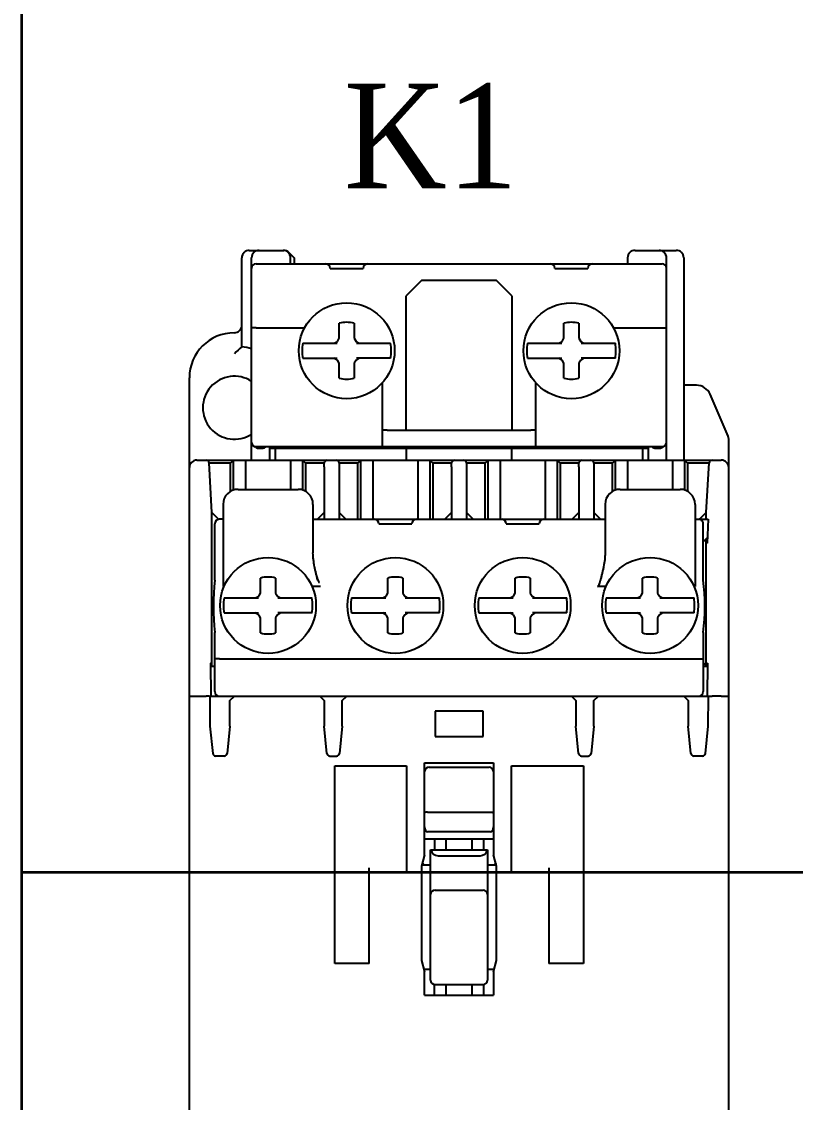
# Model space of a CAD drawing. Header units: millimetres. Extents: x 0 to 19090, y 0 to 12100.
# Drawn here: x 16945.1 to 16996.7, y 10679.5 to 10751.6 of the extents above; entities that cross this region are included whole.
import ezdxf

# ---------------------------------------------------------------- set-up
doc = ezdxf.new("R2010")
doc.units = ezdxf.units.MM
doc.header["$MEASUREMENT"] = 0
doc.layers.add('mang', color=4, linetype='Continuous')
doc.layers.add('NetDam', color=7, linetype='Continuous', lineweight=35)
doc.styles.add('HOATBF.shx', font='', dxfattribs={"width": 0.9})
doc.styles.get('HOATBF.shx').set_extended_font_data('.VnAvant')

msp = doc.modelspace()

# ---------------------------------------------------------------- linework, layer by layer
at = {"color": 7, "linetype": 'Continuous'}
for p, q in [((16959.792, 10729.944), (16959.792, 10735.875)), ((16960.292, 10736.375), (16962.585, 10736.375)), ((16960.442, 10722.375), (16960.442, 10735.875)), ((16962.939, 10736.229), (16963.292, 10735.875)), ((16963.042, 10735.475), (16963.042, 10735.875)), ((16963.292, 10735.875), (16963.292, 10735.475)), ((16985.542, 10735.875), (16985.542, 10735.475)), ((16986.042, 10736.375), (16988.792, 10736.375)), ((16988.142, 10722.375), (16988.142, 10735.875)), ((16989.292, 10735.875), (16989.292, 10722.375)), ((16960.742, 10735.475), (16987.842, 10735.475)), ((16965.692, 10735.175), (16967.892, 10735.175)), ((16980.692, 10735.175), (16982.892, 10735.175)), ((16971.792, 10734.375), (16970.742, 10733.325)), ((16976.792, 10734.375), (16971.792, 10734.375)), ((16977.842, 10733.325), (16976.792, 10734.375)), ((16970.742, 10733.325), (16970.742, 10724.375)), ((16977.842, 10724.375), (16977.842, 10733.325)), ((16966.292, 10730.508), (16966.292, 10731.508)), ((16967.292, 10731.508), (16967.292, 10730.508)), ((16981.292, 10730.508), (16981.292, 10731.508)), ((16982.292, 10731.508), (16982.292, 10730.508)), ((16960.742, 10731.206), (16963.982, 10731.206)), ((16984.602, 10731.206), (16987.842, 10731.206)), ((16963.859, 10730.175), (16966.149, 10730.175)), ((16965.959, 10730.175), (16966.17, 10730.297)), ((16966.17, 10730.297), (16966.292, 10730.508)), ((16967.292, 10730.508), (16967.414, 10730.297)), ((16967.414, 10730.297), (16967.625, 10730.175)), ((16967.436, 10730.175), (16969.726, 10730.175)), ((16978.859, 10730.175), (16981.149, 10730.175)), ((16980.959, 10730.175), (16981.17, 10730.297)), ((16981.17, 10730.297), (16981.292, 10730.508)), ((16982.292, 10730.508), (16982.414, 10730.297)), ((16982.414, 10730.297), (16982.625, 10730.175)), ((16982.436, 10730.175), (16984.726, 10730.175)), ((16963.859, 10729.175), (16966.149, 10729.175)), ((16966.17, 10729.053), (16965.959, 10729.175)), ((16966.292, 10728.842), (16966.17, 10729.053)), ((16966.292, 10727.842), (16966.292, 10728.842)), ((16967.414, 10729.053), (16967.292, 10728.842)), ((16967.292, 10728.842), (16967.292, 10727.842)), ((16967.625, 10729.175), (16967.414, 10729.053)), ((16969.726, 10729.175), (16967.436, 10729.175)), ((16970.742, 10728.725), (16970.792, 10728.725)), ((16978.859, 10729.175), (16981.149, 10729.175)), ((16981.17, 10729.053), (16980.959, 10729.175)), ((16981.292, 10728.842), (16981.17, 10729.053)), ((16981.292, 10727.842), (16981.292, 10728.842)), ((16982.414, 10729.053), (16982.292, 10728.842)), ((16982.292, 10728.842), (16982.292, 10727.842)), ((16982.625, 10729.175), (16982.414, 10729.053)), ((16984.726, 10729.175), (16982.436, 10729.175)), ((16956.292, 10661.875), (16956.292, 10727.875)), ((16969.192, 10723.275), (16969.192, 10727.558)), ((16979.392, 10727.558), (16979.392, 10723.275)), ((16990.133, 10727.375), (16989.292, 10727.375)), ((16992.252, 10723.969), (16991.052, 10726.769)), ((16969.492, 10724.375), (16979.092, 10724.375)), ((16992.292, 10661.875), (16992.292, 10723.772)), ((16960.742, 10723.275), (16987.842, 10723.275)), ((16960.942, 10723.175), (16961.142, 10723.175)), ((16961.642, 10723.275), (16961.642, 10722.375)), ((16961.642, 10723.175), (16986.942, 10723.175)), ((16962.042, 10722.375), (16962.042, 10723.175)), ((16963.042, 10723.275), (16963.042, 10723.175)), ((16963.242, 10723.275), (16963.242, 10723.175)), ((16965.242, 10723.275), (16965.242, 10723.175)), ((16966.842, 10723.275), (16966.842, 10723.175)), ((16970.792, 10722.375), (16970.792, 10723.275)), ((16977.792, 10723.275), (16977.792, 10722.375)), ((16981.742, 10723.175), (16981.742, 10723.275)), ((16983.342, 10723.275), (16983.342, 10723.175)), ((16985.342, 10723.275), (16985.342, 10723.175)), ((16985.542, 10723.175), (16985.542, 10723.275)), ((16986.542, 10723.175), (16986.542, 10722.375)), ((16986.942, 10722.375), (16986.942, 10723.275)), ((16987.442, 10723.175), (16987.642, 10723.175)), ((16956.792, 10722.375), (16991.792, 10722.375)), ((16957.792, 10718.875), (16957.603, 10722.186)), ((16959.042, 10722.175), (16957.604, 10722.175)), ((16959.042, 10722.175), (16959.242, 10722.375)), ((16959.042, 10720.291), (16959.042, 10722.175)), ((16959.242, 10720.377), (16959.242, 10722.375)), ((16960.042, 10722.375), (16960.042, 10720.425)), ((16963.042, 10722.375), (16963.042, 10720.425)), ((16963.842, 10722.375), (16963.842, 10720.377)), ((16963.842, 10722.375), (16964.042, 10722.175)), ((16964.042, 10722.175), (16964.042, 10720.291)), ((16965.292, 10722.175), (16964.042, 10722.175)), ((16965.292, 10721.938), (16965.292, 10722.175)), ((16966.292, 10722.175), (16966.292, 10721.938)), ((16967.542, 10722.175), (16966.292, 10722.175)), ((16967.542, 10722.175), (16967.742, 10722.375)), ((16967.542, 10718.425), (16967.542, 10722.175)), ((16967.742, 10718.425), (16967.742, 10722.375)), ((16968.542, 10722.375), (16968.542, 10718.425)), ((16971.542, 10722.375), (16971.542, 10718.425)), ((16972.342, 10722.375), (16972.342, 10718.425)), ((16972.342, 10722.375), (16972.542, 10722.175)), ((16972.542, 10722.175), (16972.542, 10718.425)), ((16973.792, 10722.175), (16972.542, 10722.175)), ((16973.792, 10721.938), (16973.792, 10722.175)), ((16974.792, 10722.175), (16974.792, 10721.938)), ((16976.042, 10722.175), (16974.792, 10722.175)), ((16976.042, 10722.175), (16976.242, 10722.375)), ((16976.042, 10718.425), (16976.042, 10722.175)), ((16976.242, 10718.425), (16976.242, 10722.375)), ((16977.042, 10722.375), (16977.042, 10718.425)), ((16980.042, 10722.375), (16980.042, 10718.425)), ((16980.842, 10722.375), (16980.842, 10718.425)), ((16980.842, 10722.375), (16981.042, 10722.175)), ((16981.042, 10722.175), (16981.042, 10718.425)), ((16982.292, 10722.175), (16981.042, 10722.175)), ((16982.292, 10721.938), (16982.292, 10722.175)), ((16983.292, 10722.175), (16983.292, 10721.938)), ((16984.542, 10722.175), (16983.292, 10722.175)), ((16984.542, 10722.175), (16984.742, 10722.375)), ((16984.542, 10720.291), (16984.542, 10722.175)), ((16984.742, 10720.377), (16984.742, 10722.375)), ((16985.542, 10722.375), (16985.542, 10720.425)), ((16988.542, 10722.375), (16988.542, 10720.425)), ((16989.342, 10722.375), (16989.342, 10720.377)), ((16989.342, 10722.375), (16989.542, 10722.175)), ((16989.542, 10722.175), (16989.542, 10720.291)), ((16990.981, 10722.175), (16989.542, 10722.175)), ((16990.792, 10718.875), (16990.982, 10722.186)), ((16965.292, 10721.935), (16965.292, 10718.425)), ((16966.292, 10721.935), (16966.292, 10718.425)), ((16973.792, 10721.935), (16973.792, 10718.425)), ((16974.792, 10721.935), (16974.792, 10718.425)), ((16982.292, 10721.935), (16982.292, 10718.425)), ((16983.292, 10721.935), (16983.292, 10718.425)), ((16959.542, 10720.425), (16963.542, 10720.425)), ((16985.042, 10720.425), (16989.042, 10720.425)), ((16958.542, 10719.425), (16958.542, 10713.942)), ((16964.542, 10719.425), (16964.542, 10716.179)), ((16984.042, 10719.425), (16984.042, 10716.179)), ((16990.042, 10719.425), (16990.042, 10713.942)), ((16957.792, 10708.625), (16957.792, 10718.875)), ((16958.246, 10718.421), (16957.792, 10718.875)), ((16965.292, 10718.875), (16964.842, 10718.425)), ((16966.742, 10718.425), (16966.292, 10718.875)), ((16973.792, 10718.875), (16973.342, 10718.425)), ((16975.242, 10718.425), (16974.792, 10718.875)), ((16982.292, 10718.875), (16981.842, 10718.425)), ((16983.742, 10718.425), (16983.292, 10718.875)), ((16990.792, 10718.875), (16990.342, 10718.425)), ((16990.792, 10718.425), (16990.792, 10718.875)), ((16957.992, 10714.375), (16957.992, 10718.125)), ((16958.542, 10718.425), (16958.292, 10718.425)), ((16964.542, 10718.425), (16984.042, 10718.425)), ((16968.942, 10718.125), (16971.142, 10718.125)), ((16977.442, 10718.125), (16979.642, 10718.125)), ((16990.042, 10718.425), (16990.292, 10718.425)), ((16990.405, 10718.425), (16990.922, 10718.425)), ((16990.592, 10714.375), (16990.592, 10718.125)), ((16990.922, 10718.425), (16990.864, 10716.825)), ((16990.592, 10716.925), (16990.878, 10717.211)), ((16990.792, 10708.625), (16990.792, 10717.125)), ((16990.793, 10716.825), (16990.804, 10717.137)), ((16990.864, 10716.825), (16990.793, 10716.825)), ((16961.042, 10713.508), (16961.042, 10714.508)), ((16962.042, 10714.508), (16962.042, 10713.508)), ((16969.542, 10713.508), (16969.542, 10714.508)), ((16970.542, 10714.508), (16970.542, 10713.508)), ((16978.042, 10713.508), (16978.042, 10714.508)), ((16979.042, 10714.508), (16979.042, 10713.508)), ((16986.542, 10713.508), (16986.542, 10714.508)), ((16987.542, 10714.508), (16987.542, 10713.508)), ((16958.542, 10713.992), (16958.626, 10713.992)), ((16960.92, 10713.297), (16961.042, 10713.508)), ((16962.042, 10713.508), (16962.164, 10713.297)), ((16965.042, 10713.942), (16964.459, 10713.942)), ((16969.42, 10713.297), (16969.542, 10713.508)), ((16970.542, 10713.508), (16970.664, 10713.297)), ((16977.92, 10713.297), (16978.042, 10713.508)), ((16979.042, 10713.508), (16979.164, 10713.297)), ((16984.126, 10713.942), (16983.542, 10713.942)), ((16986.42, 10713.297), (16986.542, 10713.508)), ((16987.542, 10713.508), (16987.664, 10713.297)), ((16989.959, 10713.992), (16990.042, 10713.992)), ((16958.609, 10713.175), (16960.899, 10713.175)), ((16960.709, 10713.175), (16960.92, 10713.297)), ((16962.164, 10713.297), (16962.375, 10713.175)), ((16962.186, 10713.175), (16964.476, 10713.175)), ((16967.109, 10713.175), (16969.399, 10713.175)), ((16969.209, 10713.175), (16969.42, 10713.297)), ((16970.664, 10713.297), (16970.875, 10713.175)), ((16970.686, 10713.175), (16972.976, 10713.175)), ((16975.609, 10713.175), (16977.899, 10713.175)), ((16977.709, 10713.175), (16977.92, 10713.297)), ((16979.164, 10713.297), (16979.375, 10713.175)), ((16979.186, 10713.175), (16981.476, 10713.175)), ((16984.109, 10713.175), (16986.399, 10713.175)), ((16986.209, 10713.175), (16986.42, 10713.297)), ((16987.664, 10713.297), (16987.875, 10713.175)), ((16987.686, 10713.175), (16989.976, 10713.175)), ((16958.609, 10712.175), (16960.899, 10712.175)), ((16960.92, 10712.053), (16960.709, 10712.175)), ((16961.042, 10711.842), (16960.92, 10712.053)), ((16962.164, 10712.053), (16962.042, 10711.842)), ((16962.375, 10712.175), (16962.164, 10712.053)), ((16964.476, 10712.175), (16962.186, 10712.175)), ((16967.109, 10712.175), (16969.399, 10712.175)), ((16969.42, 10712.053), (16969.209, 10712.175)), ((16969.542, 10711.842), (16969.42, 10712.053)), ((16970.664, 10712.053), (16970.542, 10711.842)), ((16970.875, 10712.175), (16970.664, 10712.053)), ((16972.976, 10712.175), (16970.686, 10712.175)), ((16975.609, 10712.175), (16977.899, 10712.175)), ((16977.92, 10712.053), (16977.709, 10712.175)), ((16978.042, 10711.842), (16977.92, 10712.053)), ((16979.164, 10712.053), (16979.042, 10711.842)), ((16979.375, 10712.175), (16979.164, 10712.053)), ((16981.476, 10712.175), (16979.186, 10712.175)), ((16984.109, 10712.175), (16986.399, 10712.175)), ((16986.42, 10712.053), (16986.209, 10712.175)), ((16986.542, 10711.842), (16986.42, 10712.053)), ((16987.664, 10712.053), (16987.542, 10711.842)), ((16987.875, 10712.175), (16987.664, 10712.053)), ((16989.976, 10712.175), (16987.686, 10712.175)), ((16961.042, 10710.842), (16961.042, 10711.842)), ((16962.042, 10711.842), (16962.042, 10710.842)), ((16969.542, 10710.842), (16969.542, 10711.842)), ((16970.542, 10711.842), (16970.542, 10710.842)), ((16978.042, 10710.842), (16978.042, 10711.842)), ((16979.042, 10711.842), (16979.042, 10710.842)), ((16986.542, 10710.842), (16986.542, 10711.842)), ((16987.542, 10711.842), (16987.542, 10710.842)), ((16957.992, 10706.925), (16957.992, 10710.875)), ((16990.592, 10710.875), (16990.592, 10706.925)), ((16957.709, 10708.825), (16957.72, 10706.625)), ((16957.792, 10708.825), (16957.709, 10708.825)), ((16957.71, 10708.625), (16957.992, 10708.625)), ((16958.292, 10709.125), (16990.292, 10709.125)), ((16990.592, 10708.675), (16990.792, 10708.875)), ((16990.592, 10708.625), (16990.874, 10708.625)), ((16990.792, 10708.825), (16990.875, 10708.825)), ((16990.875, 10708.825), (16990.864, 10706.625)), ((16956.792, 10706.625), (16957.403, 10706.625)), ((16957.649, 10706.625), (16957.659, 10704.625)), ((16957.649, 10706.625), (16990.935, 10706.625)), ((16958.992, 10706.325), (16959.292, 10706.625)), ((16958.992, 10704.625), (16958.992, 10706.325)), ((16964.992, 10706.625), (16965.292, 10706.325)), ((16965.292, 10706.325), (16965.292, 10704.625)), ((16966.492, 10706.325), (16966.792, 10706.625)), ((16966.492, 10704.625), (16966.492, 10706.325)), ((16981.792, 10706.625), (16982.092, 10706.325)), ((16982.092, 10706.325), (16982.092, 10704.625)), ((16983.292, 10706.325), (16983.592, 10706.625)), ((16983.292, 10704.625), (16983.292, 10706.325)), ((16989.292, 10706.625), (16989.592, 10706.325)), ((16989.592, 10706.325), (16989.592, 10704.625)), ((16990.925, 10704.625), (16990.935, 10706.625)), ((16991.792, 10706.625), (16991.181, 10706.625)), ((16972.692, 10705.625), (16972.692, 10703.925)), ((16975.892, 10705.625), (16972.692, 10705.625)), ((16975.892, 10703.925), (16975.892, 10705.625)), ((16957.659, 10704.625), (16957.613, 10704.625)), ((16957.659, 10704.625), (16957.851, 10702.804)), ((16958.992, 10704.625), (16958.81, 10702.805)), ((16965.474, 10702.805), (16965.292, 10704.625)), ((16966.492, 10704.625), (16966.31, 10702.805)), ((16982.274, 10702.805), (16982.092, 10704.625)), ((16983.292, 10704.625), (16983.11, 10702.805)), ((16989.774, 10702.805), (16989.592, 10704.625)), ((16990.734, 10702.804), (16990.925, 10704.625)), ((16990.972, 10704.625), (16990.925, 10704.625)), ((16972.692, 10703.925), (16975.892, 10703.925)), ((16958.611, 10702.625), (16957.95, 10702.625)), ((16965.673, 10702.625), (16966.111, 10702.625)), ((16965.992, 10688.775), (16965.992, 10701.975)), ((16965.992, 10701.975), (16970.792, 10701.975)), ((16970.792, 10701.975), (16970.792, 10694.875)), ((16971.992, 10696.025), (16971.992, 10702.175)), ((16971.992, 10702.175), (16976.592, 10702.175)), ((16976.592, 10702.175), (16976.592, 10696.025)), ((16977.792, 10694.875), (16977.792, 10701.975)), ((16977.792, 10701.975), (16982.592, 10701.975)), ((16982.473, 10702.625), (16982.911, 10702.625)), ((16982.592, 10701.975), (16982.592, 10688.775)), ((16990.635, 10702.625), (16989.973, 10702.625)), ((16972.292, 10701.875), (16976.292, 10701.875)), ((16972.192, 10698.875), (16976.392, 10698.875)), ((16976.592, 10697.075), (16971.992, 10697.075)), ((16976.392, 10697.575), (16972.192, 10697.575)), ((16972.642, 10697.075), (16972.642, 10696.375)), ((16973.442, 10696.375), (16973.442, 10697.075)), ((16975.142, 10697.075), (16975.142, 10696.375)), ((16975.942, 10696.375), (16975.942, 10697.075)), ((16972.392, 10687.675), (16972.392, 10696.375)), ((16972.392, 10696.375), (16976.192, 10696.375)), ((16976.192, 10696.375), (16976.192, 10687.675)), ((16971.992, 10696.025), (16971.792, 10695.275)), ((16971.842, 10695.462), (16971.842, 10695.375)), ((16971.942, 10695.375), (16971.845, 10695.472)), ((16972.892, 10695.975), (16975.692, 10695.975)), ((16976.792, 10695.275), (16976.592, 10696.025)), ((16976.642, 10695.375), (16976.74, 10695.472)), ((16976.742, 10695.462), (16976.742, 10695.375)), ((16968.292, 10688.775), (16968.292, 10695.175)), ((16970.792, 10694.875), (16968.292, 10694.875)), ((16971.792, 10695.275), (16971.792, 10688.975)), ((16971.819, 10695.375), (16972.342, 10695.375)), ((16976.242, 10695.375), (16976.766, 10695.375)), ((16976.792, 10688.975), (16976.792, 10695.275)), ((16980.292, 10694.875), (16977.792, 10694.875)), ((16980.292, 10695.175), (16980.292, 10688.775)), ((16972.692, 10693.675), (16975.892, 10693.675)), ((16971.792, 10688.975), (16971.992, 10688.225)), ((16976.592, 10688.225), (16976.792, 10688.975)), ((16968.292, 10688.775), (16965.992, 10688.775)), ((16972.342, 10688.375), (16971.952, 10688.375)), ((16971.992, 10686.675), (16971.992, 10688.225)), ((16976.632, 10688.375), (16976.242, 10688.375)), ((16976.592, 10688.225), (16976.592, 10686.675)), ((16982.592, 10688.775), (16980.292, 10688.775)), ((16972.642, 10686.675), (16972.642, 10687.379)), ((16972.642, 10687.375), (16975.942, 10687.375)), ((16973.442, 10686.675), (16973.442, 10687.375)), ((16975.142, 10687.375), (16975.142, 10686.675)), ((16975.942, 10686.675), (16975.942, 10687.379)), ((16971.992, 10686.675), (16976.592, 10686.675))]:
    msp.add_line(p, q, dxfattribs=at)
for centre in [(16966.792, 10729.675), (16981.792, 10729.675), (16961.542, 10712.675), (16970.042, 10712.675), (16978.542, 10712.675), (16987.042, 10712.675)]:
    msp.add_circle(centre, 3.2, dxfattribs=at)
for centre, radius, start, end in [((16960.292, 10735.875), 0.5, 90, 180), ((16960.942, 10735.875), 0.5, 90, 180), ((16962.542, 10735.875), 0.5, 0, 90), ((16962.585, 10735.875), 0.5, 45, 90), ((16986.042, 10735.875), 0.5, 90, 180), ((16987.642, 10735.875), 0.5, 0, 90), ((16988.792, 10735.875), 0.5, 0, 90), ((16960.742, 10735.175), 0.3, 90, 180), ((16965.392, 10735.175), 0.3, 0, 90), ((16968.192, 10735.175), 0.3, 90, 180), ((16980.392, 10735.175), 0.3, 0, 90), ((16983.192, 10735.175), 0.3, 90, 180), ((16987.842, 10735.175), 0.3, 0, 90), ((16966.792, 10729.675), 1.9, 74.74248, 105.25752), ((16981.792, 10729.675), 1.9, 74.74248, 105.25752), ((16959.292, 10727.875), 3, 90, 180), ((16959.292, 10731.375), 0.5, 270, 359.99999), ((16966.792, 10729.675), 2.976, 170.32743, 189.67257), ((16966.792, 10729.675), 2.976, 350.32743, 9.67257), ((16981.792, 10729.675), 2.976, 170.32743, 189.67257), ((16981.792, 10729.675), 2.976, 350.32743, 9.67257), ((16967.304, 10721.442), 11.345, 131.45988, 134.92389), ((16959.292, 10725.875), 4.1, 73.70876, 82.99527), ((16959.292, 10725.875), 2.1, 56.76499, 303.23501), ((16966.792, 10729.675), 1.9, 254.74248, 285.25752), ((16981.792, 10729.675), 1.9, 254.74248, 285.25752), ((16990.133, 10726.375), 1, 23.19859, 90), ((16960.742, 10723.575), 0.3, 180, 270), ((16987.842, 10723.575), 0.3, 270, 0), ((16991.792, 10723.772), 0.5, 0, 23.19859), ((16960.942, 10723.675), 0.5, 226.6856, 270), ((16961.142, 10723.675), 0.5, 270, 306.7506), ((16966.842, 10723.675), 0.5, 270, 306.82949), ((16981.742, 10723.675), 0.5, 233.17025, 270), ((16987.442, 10723.675), 0.5, 233.2494, 270), ((16987.642, 10723.675), 0.5, 270, 313.3144), ((16956.792, 10721.875), 0.5, 90, 180), ((16957.403, 10722.175), 0.2, 3.27049, 90), ((16965.492, 10722.175), 0.2, 90, 180), ((16966.092, 10722.175), 0.2, 0, 90), ((16973.992, 10722.175), 0.2, 90, 180), ((16974.592, 10722.175), 0.2, 0, 90), ((16982.492, 10722.175), 0.2, 90, 180), ((16983.092, 10722.175), 0.2, 0, 90), ((16991.181, 10722.175), 0.2, 90.00002, 176.72951), ((16991.792, 10721.875), 0.5, 0, 90), ((16965.483, 10721.935), 0.19, 178.95677, 180.0273), ((16966.102, 10721.935), 0.19, 359.9727, 1.04323), ((16973.983, 10721.935), 0.19, 178.95677, 180.0273), ((16974.602, 10721.935), 0.19, 359.9727, 1.04323), ((16982.483, 10721.935), 0.19, 178.95677, 180.0273), ((16983.102, 10721.935), 0.19, 359.9727, 1.04323), ((16959.542, 10719.425), 1, 90, 180), ((16963.542, 10719.425), 1, 0, 90), ((16985.042, 10719.425), 1, 90, 180), ((16989.042, 10719.425), 1, 0, 90), ((16958.292, 10718.125), 0.3, 90, 180), ((16968.642, 10718.125), 0.3, 0, 90), ((16971.442, 10718.125), 0.3, 90, 180), ((16977.142, 10718.125), 0.3, 0, 90), ((16979.942, 10718.125), 0.3, 90, 180), ((16990.3, 10718.145), 0.278, 67.91859, 91.63944), ((16990.292, 10718.125), 0.3, 0, 67.96842), ((16973.255, 10712.625), 15.363, 173.45849, 186.54097), ((16961.542, 10712.675), 1.9, 74.74248, 105.25752), ((16970.042, 10712.675), 1.9, 74.74248, 105.25752), ((16978.542, 10712.675), 1.9, 74.74248, 105.25752), ((16987.042, 10712.675), 1.9, 74.74248, 105.25752), ((16975.33, 10712.625), 15.363, 353.45903, 6.54151), ((16961.542, 10712.675), 2.976, 170.32743, 189.67257), ((16961.542, 10712.675), 2.976, 350.32743, 9.67257), ((16970.042, 10712.675), 2.976, 170.32743, 189.67257), ((16970.042, 10712.675), 2.976, 350.32743, 9.67257), ((16978.542, 10712.675), 2.976, 170.32743, 189.67257), ((16978.542, 10712.675), 2.976, 350.32743, 9.67257), ((16987.042, 10712.675), 2.976, 170.32743, 189.67257), ((16987.042, 10712.675), 2.976, 350.32743, 9.67257), ((16961.542, 10712.675), 1.9, 254.74248, 285.25752), ((16970.042, 10712.675), 1.9, 254.74248, 285.25752), ((16978.542, 10712.675), 1.9, 254.74248, 285.25752), ((16987.042, 10712.675), 1.9, 254.74248, 285.25752), ((16958.292, 10706.925), 0.3, 180, 270), ((16990.292, 10706.925), 0.3, 270, 0), ((16958.611, 10702.825), 0.2, 270, 354.28941), ((16965.673, 10702.825), 0.2, 185.71059, 270), ((16966.111, 10702.825), 0.2, 270, 354.28941), ((16982.473, 10702.825), 0.2, 185.71059, 270), ((16982.911, 10702.825), 0.2, 270, 354.28941), ((16989.973, 10702.825), 0.2, 185.71059, 270), ((16972.292, 10701.575), 0.3, 90, 180), ((16976.292, 10701.575), 0.3, 0, 90), ((16972.342, 10695.675), 0.3, 269.99991, 279.58965), ((16976.242, 10695.675), 0.3, 260.41101, 270.00008), ((16972.692, 10693.375), 0.3, 90, 180), ((16975.892, 10693.375), 0.3, 0, 90), ((16972.342, 10688.075), 0.3, 80.41101, 90.00008), ((16976.242, 10688.075), 0.3, 89.99991, 99.60256), ((16972.692, 10687.675), 0.3, 180, 270), ((16975.892, 10687.675), 0.3, 270, 0)]:
    msp.add_arc(centre, radius, start, end, dxfattribs=at)
for centre, major_axis, ratio, start_param, end_param in [((16990.405, 10716.425), (2.8, 0), 0.714286, 1.570796, 1.610998), ((16965.042, 10719.679), (0.059, 5.467), 0.091445, -3.52854, -3.141593), ((16983.542, 10719.679), (0, 5.737), 0.087156, -3.141593, -2.754645), ((16958.05, 10702.825), (0.2, 0), 0.998384, 3.246183, 4.712389), ((16990.535, 10702.825), (-0.2, 0), 0.998384, 7.853982, 9.320187), ((16972.192, 10697.908), (0, 0.333), 0.6, -4.712389, -3.141593), ((16976.392, 10697.908), (0, 0.333), 0.6, -3.141593, -1.570796), ((16972.892, 10696.475), (0.5, 0), 1, -2.940235, -1.570796), ((16975.692, 10696.475), (0.5, 0), 1, -1.570796, -0.201358)]:
    msp.add_ellipse(centre, major_axis=major_axis, ratio=ratio, start_param=start_param, end_param=end_param, dxfattribs=at)
for points, knots in [([(16960.742, 10731.206), (16960.723, 10731.206), (16960.685, 10731.205), (16960.629, 10731.205), (16960.578, 10731.203), (16960.533, 10731.201), (16960.5, 10731.199), (16960.479, 10731.197), (16960.466, 10731.195), (16960.456, 10731.194), (16960.449, 10731.192), (16960.445, 10731.191), (16960.442, 10731.189), (16960.442, 10731.188)], [0, 0, 0, 0, 0.194101, 0.380719, 0.552715, 0.703498, 0.827352, 0.87769, 0.919663, 0.952917, 0.977218, 0.992576, 1, 1, 1, 1]), ([(16987.842, 10731.206), (16987.862, 10731.206), (16987.9, 10731.205), (16987.956, 10731.205), (16988.007, 10731.203), (16988.052, 10731.201), (16988.085, 10731.199), (16988.106, 10731.197), (16988.119, 10731.195), (16988.129, 10731.194), (16988.136, 10731.192), (16988.14, 10731.191), (16988.142, 10731.189), (16988.142, 10731.188)], [0, 0, 0, 0, 0.194101, 0.380719, 0.552715, 0.703498, 0.827352, 0.87769, 0.919663, 0.952917, 0.977218, 0.992576, 1, 1, 1, 1]), ([(16969.492, 10724.375), (16969.473, 10724.375), (16969.435, 10724.375), (16969.379, 10724.374), (16969.328, 10724.372), (16969.283, 10724.37), (16969.25, 10724.368), (16969.229, 10724.366), (16969.216, 10724.364), (16969.206, 10724.363), (16969.199, 10724.361), (16969.195, 10724.36), (16969.192, 10724.358), (16969.192, 10724.357)], [0, 0, 0, 0, 0.194101, 0.380719, 0.552715, 0.703498, 0.827352, 0.87769, 0.919663, 0.952917, 0.977218, 0.992576, 1, 1, 1, 1]), ([(16979.392, 10724.357), (16979.392, 10724.358), (16979.39, 10724.36), (16979.386, 10724.361), (16979.379, 10724.363), (16979.369, 10724.364), (16979.356, 10724.366), (16979.335, 10724.368), (16979.302, 10724.37), (16979.257, 10724.372), (16979.206, 10724.374), (16979.15, 10724.375), (16979.112, 10724.375), (16979.092, 10724.375)], [0, 0, 0, 0, 0.007424, 0.022782, 0.047083, 0.080337, 0.12231, 0.172648, 0.296502, 0.447285, 0.619281, 0.805899, 1, 1, 1, 1]), ([(16964.854, 10714.366), (16964.838, 10714.441), (16964.803, 10714.591), (16964.748, 10714.815), (16964.695, 10715.039), (16964.63, 10715.34), (16964.579, 10715.643), (16964.548, 10715.949), (16964.542, 10716.102), (16964.542, 10716.179)], [0, 0, 0, 0, 0.125, 0.250008, 0.375007, 0.500012, 0.749983, 0.874994, 1, 1, 1, 1]), ([(16984.042, 10716.179), (16984.042, 10716.102), (16984.036, 10715.949), (16984.006, 10715.643), (16983.954, 10715.34), (16983.89, 10715.039), (16983.837, 10714.815), (16983.782, 10714.591), (16983.747, 10714.441), (16983.731, 10714.366)], [0, 0, 0, 0, 0.125006, 0.250017, 0.499988, 0.624993, 0.749992, 0.875, 1, 1, 1, 1]), ([(16990.592, 10714.375), (16990.592, 10714.376), (16990.591, 10714.378), (16990.589, 10714.379), (16990.587, 10714.38)], [0, 0, 0, 0, 0.389095, 1, 1, 1, 1]), ([(16958.292, 10709.125), (16958.273, 10709.125), (16958.234, 10709.125), (16958.179, 10709.125), (16958.135, 10709.125), (16958.102, 10709.124), (16958.081, 10709.124), (16958.061, 10709.124), (16958.044, 10709.124), (16958.029, 10709.123), (16958.018, 10709.123), (16958.01, 10709.123), (16958.005, 10709.123), (16958.002, 10709.123), (16957.998, 10709.123), (16957.996, 10709.123), (16957.994, 10709.122), (16957.993, 10709.122), (16957.992, 10709.122), (16957.992, 10709.122)], [0, 0, 0, 0, 0.195342, 0.383101, 0.556044, 0.634844, 0.707507, 0.773336, 0.831705, 0.882061, 0.923926, 0.94155, 0.956909, 0.969969, 0.9807, 0.989079, 0.995084, 0.998713, 1, 1, 1, 1]), ([(16990.292, 10709.125), (16990.312, 10709.125), (16990.35, 10709.125), (16990.406, 10709.125), (16990.45, 10709.125), (16990.482, 10709.124), (16990.504, 10709.124), (16990.524, 10709.124), (16990.541, 10709.124), (16990.556, 10709.123), (16990.567, 10709.123), (16990.575, 10709.123), (16990.579, 10709.123), (16990.583, 10709.123), (16990.586, 10709.123), (16990.589, 10709.123), (16990.591, 10709.122), (16990.592, 10709.122), (16990.592, 10709.122), (16990.592, 10709.122)], [0, 0, 0, 0, 0.195342, 0.383101, 0.556044, 0.634844, 0.707507, 0.773336, 0.831705, 0.882061, 0.923926, 0.94155, 0.956909, 0.969969, 0.9807, 0.989079, 0.995084, 0.998713, 1, 1, 1, 1]), ([(16956.292, 10706.603), (16956.292, 10706.604), (16956.293, 10706.605), (16956.296, 10706.606), (16956.303, 10706.608), (16956.315, 10706.61), (16956.332, 10706.612), (16956.353, 10706.614), (16956.378, 10706.615), (16956.407, 10706.617), (16956.453, 10706.619), (16956.518, 10706.622), (16956.603, 10706.623), (16956.696, 10706.625), (16956.76, 10706.625), (16956.792, 10706.625)], [0, 0, 0, 0, 0.002447, 0.006624, 0.021566, 0.04566, 0.078817, 0.120769, 0.171139, 0.229457, 0.295173, 0.446233, 0.618555, 0.805535, 1, 1, 1, 1]), ([(16957.603, 10706.617), (16957.603, 10706.618), (16957.601, 10706.618), (16957.597, 10706.619), (16957.591, 10706.62), (16957.584, 10706.62), (16957.576, 10706.621), (16957.561, 10706.622), (16957.539, 10706.623), (16957.51, 10706.624), (16957.476, 10706.625), (16957.441, 10706.625), (16957.416, 10706.625), (16957.403, 10706.625)], [0, 0, 0, 0, 0.010653, 0.029747, 0.057354, 0.093302, 0.137301, 0.188976, 0.313489, 0.46246, 0.630608, 0.811939, 1, 1, 1, 1]), ([(16990.982, 10706.617), (16990.982, 10706.618), (16990.984, 10706.618), (16990.988, 10706.619), (16990.993, 10706.62), (16991, 10706.62), (16991.009, 10706.621), (16991.024, 10706.622), (16991.046, 10706.623), (16991.075, 10706.624), (16991.108, 10706.625), (16991.144, 10706.625), (16991.169, 10706.625), (16991.181, 10706.625)], [0, 0, 0, 0, 0.010653, 0.029747, 0.057353, 0.093299, 0.137297, 0.18897, 0.313478, 0.462446, 0.630594, 0.811929, 1, 1, 1, 1]), ([(16991.792, 10706.625), (16991.825, 10706.625), (16991.889, 10706.625), (16991.981, 10706.623), (16992.067, 10706.622), (16992.132, 10706.619), (16992.178, 10706.617), (16992.207, 10706.615), (16992.232, 10706.614), (16992.253, 10706.612), (16992.269, 10706.61), (16992.281, 10706.608), (16992.288, 10706.606), (16992.292, 10706.605), (16992.292, 10706.604), (16992.292, 10706.603)], [0, 0, 0, 0, 0.194465, 0.381445, 0.553767, 0.704827, 0.770543, 0.828861, 0.879231, 0.921183, 0.95434, 0.978434, 0.993376, 0.997553, 1, 1, 1, 1]), ([(16972.192, 10698.875), (16972.179, 10698.875), (16972.154, 10698.875), (16972.117, 10698.874), (16972.083, 10698.872), (16972.053, 10698.87), (16972.028, 10698.868), (16972.01, 10698.865), (16971.999, 10698.863), (16971.994, 10698.861), (16971.992, 10698.859), (16971.992, 10698.858)], [0, 0, 0, 0, 0.193279, 0.3791, 0.550354, 0.700519, 0.823977, 0.916257, 0.974429, 0.99069, 1, 1, 1, 1]), ([(16976.392, 10698.875), (16976.405, 10698.875), (16976.431, 10698.875), (16976.468, 10698.874), (16976.502, 10698.872), (16976.532, 10698.87), (16976.557, 10698.868), (16976.575, 10698.865), (16976.586, 10698.863), (16976.591, 10698.861), (16976.592, 10698.859), (16976.592, 10698.858)], [0, 0, 0, 0, 0.193279, 0.3791, 0.550354, 0.700519, 0.823977, 0.916257, 0.974429, 0.99069, 1, 1, 1, 1])]:
    msp.add_open_spline(points, degree=3, knots=knots, dxfattribs=at)
at = {"layer": 'NetDam', "color": 0}
for p, q in [((16945.092, 11664.875), (16945.092, 10184.875)), ((16945.092, 10694.875), (17475.092, 10694.875))]:
    msp.add_line(p, q, dxfattribs=at)

# ---------------------------------------------------------------- texts
at = {"layer": 'mang', "color": 0, "insert": (16966.597, 10747.508), "char_height": 7, "width": 21.32394, "attachment_point": 1, "style": 'HOATBF.shx'}
msp.add_mtext('{\\fTimes New Roman|b0|i0|c0|p18;\\C1;K1}', dxfattribs=at)

doc.saveas('drawing.dxf')
